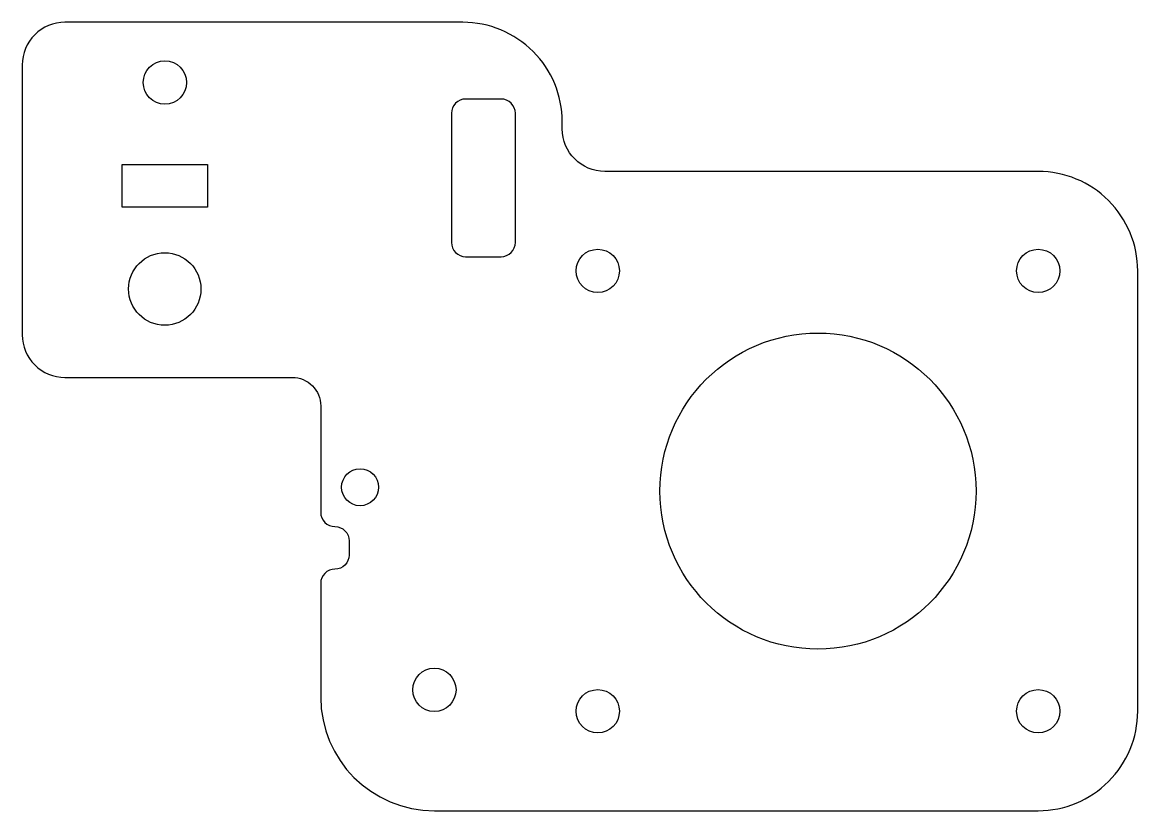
# Model space of a CAD drawing. Header units: millimetres. Extents: x -78 to 0.5, y -38.5 to 17.
import ezdxf

# ---------------------------------------------------------------- set-up
doc = ezdxf.new("R2010")
doc.units = ezdxf.units.MM
doc.layers.get('0').update_dxf_attribs({"linetype": 'CONTINUOUS'})

msp = doc.modelspace()

# ---------------------------------------------------------------- linework, layer by layer
for points in [[(-59, -7.992, -0.414214), (-57, -9.992), (-57, -17.492, 0.414211), (-56, -18.492, -0.414216), (-55, -19.492), (-55, -20.492, -0.414213), (-56, -21.492, 0.414212), (-57, -22.492), (-57, -30.492, 0.414211), (-49, -38.492), (-6.5, -38.492, 0.41422), (0.5, -31.492), (0.5, -0.492, 0.414214), (-6.5, 6.508), (-37, 6.508, -0.414212), (-40, 9.508), (-40, 10.008, 0.414214), (-47, 17.008), (-75, 17.008, 0.414214), (-78, 14.008), (-78, -4.992, 0.414214), (-75, -7.992)], [(-43.3, 10.608, 0.414214), (-44.3, 11.608), (-46.8, 11.608, 0.414214), (-47.8, 10.608), (-47.8, 1.508, 0.414214), (-46.8, 0.508), (-44.3, 0.508, 0.414214), (-43.3, 1.508)]]:
    msp.add_lwpolyline(points, format="xyb", close=True)
msp.add_lwpolyline([(-70.97, 7.003), (-64.97, 7.003), (-64.97, 4.003), (-70.97, 4.003)], close=True)
for centre, radius in [((-67.962, 12.77), 1.525), ((-67.977, -1.764), 2.55), ((-37.5, -0.492), 1.525), ((-6.5, -0.492), 1.525), ((-22, -15.992), 11.125), ((-54.232, -15.724), 1.3), ((-49, -29.984), 1.525), ((-37.5, -31.492), 1.525), ((-6.5, -31.492), 1.525)]:
    msp.add_circle(centre, radius)

doc.saveas('drawing.dxf')
